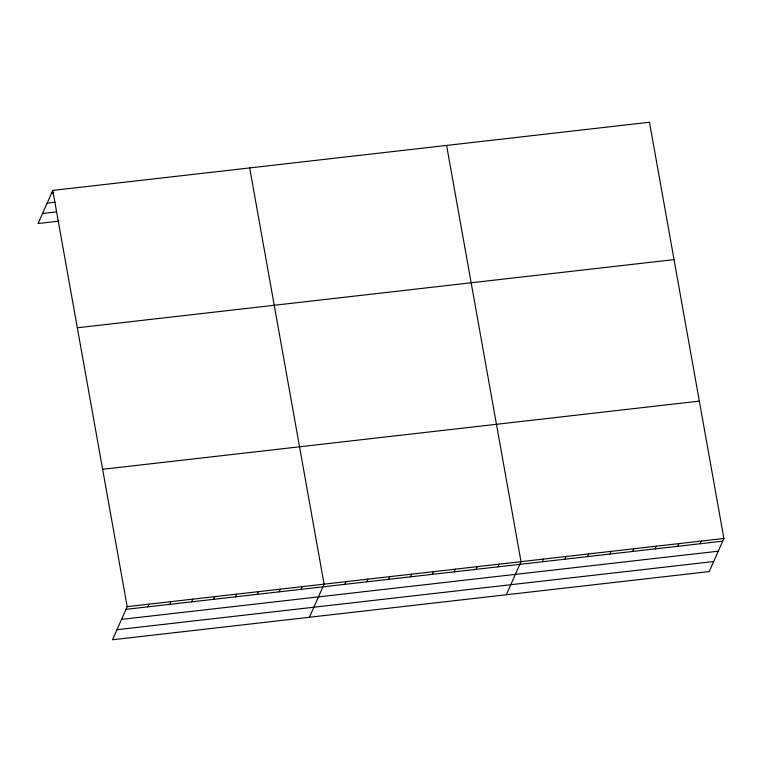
<?xml version="1.0" encoding="UTF-8"?>
<svg xmlns="http://www.w3.org/2000/svg" width="762" height="762" viewBox="0 0 762 762"><rect width="100%" height="100%" fill="white"/><g stroke="black" fill="none" stroke-linecap="round" stroke-linejoin="round"><path stroke-width="1.14" d="M52.768 190.424L127.187 606.647L112.519 639.756L709.231 571.576L723.9 538.477L649.481 122.244L52.768 190.424L38.1 223.523L58.826 221.161M147.876 606.838L149.066 604.152M169.755 604.342L170.945 601.647M191.633 601.837L192.824 599.151M213.512 599.342L214.703 596.646M235.391 596.837L236.582 594.15M257.27 594.341L258.461 591.645M279.149 591.836L280.34 589.15M301.028 589.34L302.219 586.654M309.429 617.258L324.098 584.149L249.688 167.926M344.786 584.34L345.986 581.654M366.665 581.844L367.865 579.149M388.553 579.339L389.744 576.653M410.432 576.844L411.623 574.148M432.311 574.338L433.502 571.652M454.19 571.843L455.381 569.147M476.069 569.338L477.26 566.652M497.948 566.842L499.139 564.156M506.349 594.76L521.018 561.651L446.599 145.428M542.373 561.765L543.563 559.079M564.909 559.194L566.099 556.498M587.454 556.612L588.645 553.926M610 554.041L611.191 551.355M632.536 551.469L633.727 548.773M655.082 548.888L656.273 546.202M677.628 546.316L678.818 543.62M700.164 543.735L701.354 541.049M51.578 193.11L53.883 192.853M47.13 203.149L55.188 202.225M42.548 213.493L56.369 211.912M77.324 327.774L674.037 259.604M102.632 469.297L699.345 401.117M127.187 606.647L723.9 538.477M125.997 609.343L722.709 541.163M121.549 619.373L718.261 551.202M116.967 629.717L713.68 561.537"/></g></svg>
